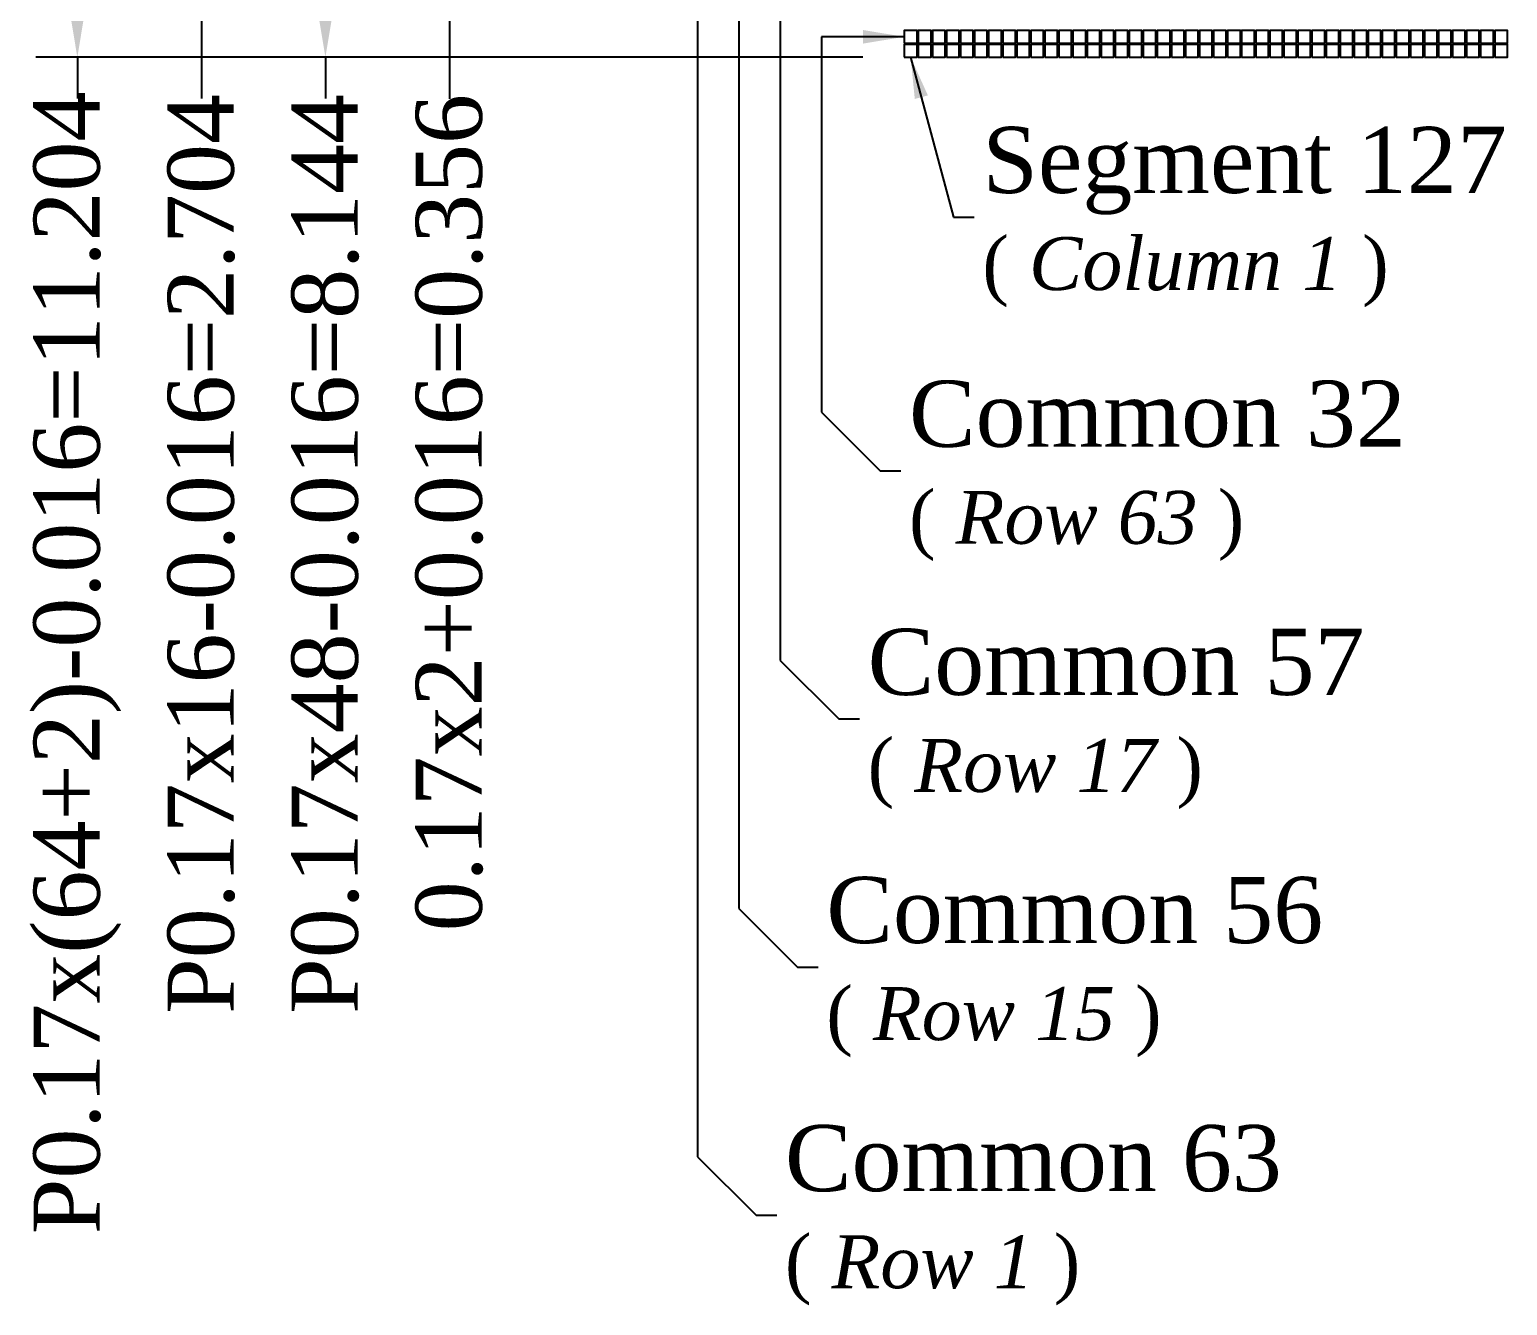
# Model space of a CAD drawing. Extents: x -1 to 152, y 0 to 80.
# Drawn here: x 69.42 to 87.29, y 34.91 to 50.33 of the extents above; entities that cross this region are included whole.
import ezdxf

# ---------------------------------------------------------------- set-up
doc = ezdxf.new("R2010")
doc.units = 0
doc.header["$MEASUREMENT"] = 0
for name, color, linetype in [('Dimension', 7, 'Continuous'), ('Index', 7, 'Continuous'), ('Pixel', 4, 'Continuous')]:
    doc.layers.add(name, color=color, linetype=linetype)
doc.styles.get("Standard").update_dxf_attribs({"font": 'TIMES.TTF'})
doc.dimstyles.get("Standard").update_dxf_attribs({"dimtxt": 0.18, "dimasz": 0.18, "dimexe": 0.18, "dimexo": 0.0625, "dimgap": 0.09, "dimtad": 0, "dimtih": 1, "dimtoh": 1, "dimdec": 4, "dimzin": 0, "dimdsep": 46, "dimtxsty": 'Standard', "dimcen": 0.09, "dimadec": 0, "dimazin": 0, "dimtfac": 1, "dimtdec": 4, "dimtofl": 0, "dimtmove": 0, "dimatfit": 3, "dimfxl": 0, "dimtolj": 1, "dimtzin": 0, "dimarcsym": 0})

# ---------------------------------------------------------------- blocks, each defined once
blk = doc.blocks.new('*D55')
at = {"layer": 'Defpoints', "color": 0}
for p in [(80, 58.144), (73, 50), (80, 50)]:
    blk.add_point(p, dxfattribs=at)
at = {"layer": 'Dimension', "color": 0, "lineweight": -2}
for p, q in [((79.5, 58.144), (72.5, 58.144)), ((73, 57.644), (73, 50.5)), ((79.5, 50), (72.5, 50)), ((73, 50), (73, 49.5))]:
    blk.add_line(p, q, dxfattribs=at)
at = {"layer": 'Dimension', "color": 0}
for points in [[(72.917, 57.644), (73.083, 57.644), (73, 58.144)], [(72.917, 50.5), (73.083, 50.5), (73, 50)]]:
    blk.add_solid(points, dxfattribs=at)
at = {"layer": 'Dimension', "color": 0, "insert": (73, 43.995), "char_height": 0.8, "attachment_point": 5, "rotation": 90}
blk.add_mtext('\\A1;P0.17x48-0.016=8.144', dxfattribs=at)
blk = doc.blocks.new('*D56')
at = {"layer": 'Defpoints', "color": 0}
for p in [(80, 61.204), (70, 50), (80, 50)]:
    blk.add_point(p, dxfattribs=at)
at = {"layer": 'Dimension', "color": 0, "lineweight": -2}
for p, q in [((79.5, 61.204), (69.5, 61.204)), ((70, 60.704), (70, 50.5)), ((79.5, 50), (69.5, 50)), ((70, 50), (70, 49.5))]:
    blk.add_line(p, q, dxfattribs=at)
at = {"layer": 'Dimension', "color": 0}
for points in [[(69.917, 60.704), (70.083, 60.704), (70, 61.204)], [(69.917, 50.5), (70.083, 50.5), (70, 50)]]:
    blk.add_solid(points, dxfattribs=at)
at = {"layer": 'Dimension', "color": 0, "insert": (70, 42.678), "char_height": 0.8, "attachment_point": 5, "rotation": 90}
blk.add_mtext('\\A1;P0.17x(64+2)-0.016=11.204', dxfattribs=at)
blk = doc.blocks.new('*D57')
at = {"layer": 'Defpoints', "color": 0}
for p in [(80, 61.204), (71.5, 58.5), (80, 58.5)]:
    blk.add_point(p, dxfattribs=at)
at = {"layer": 'Dimension', "color": 0, "lineweight": -2}
for p, q in [((79.5, 61.204), (71, 61.204)), ((71.5, 60.704), (71.5, 59)), ((79.5, 58.5), (71, 58.5)), ((71.5, 58.5), (71.5, 49.5))]:
    blk.add_line(p, q, dxfattribs=at)
at = {"layer": 'Dimension', "color": 0}
for points in [[(71.417, 60.704), (71.583, 60.704), (71.5, 61.204)], [(71.417, 59), (71.583, 59), (71.5, 58.5)]]:
    blk.add_solid(points, dxfattribs=at)
at = {"layer": 'Dimension', "color": 0, "insert": (71.5, 43.995), "char_height": 0.8, "attachment_point": 5, "rotation": 90}
blk.add_mtext('\\A1;P0.17x16-0.016=2.704', dxfattribs=at)
blk = doc.blocks.new('*D58')
at = {"layer": 'Defpoints', "color": 0}
for p in [(80, 58.5), (74.5, 58.144), (80, 58.144)]:
    blk.add_point(p, dxfattribs=at)
at = {"layer": 'Dimension', "color": 0, "lineweight": -2}
for p, q in [((74.5, 59), (74.5, 59.5)), ((79.5, 58.5), (74, 58.5)), ((79.5, 58.144), (74, 58.144)), ((74.5, 57.644), (74.5, 49.498))]:
    blk.add_line(p, q, dxfattribs=at)
at = {"layer": 'Dimension', "color": 0}
for points in [[(74.417, 59), (74.583, 59), (74.5, 58.5)], [(74.417, 57.644), (74.583, 57.644), (74.5, 58.144)]]:
    blk.add_solid(points, dxfattribs=at)
at = {"layer": 'Dimension', "color": 0, "insert": (74.5, 44.494), "char_height": 0.8, "attachment_point": 5, "rotation": 90}
blk.add_mtext('\\A1;0.17x2+0.016=0.356', dxfattribs=at)

msp = doc.modelspace()

# ---------------------------------------------------------------- linework, layer by layer
at = {"layer": 'Index', "color": 5}
for points in [[(79, 45.70711), (79.70711, 45), (79.95711, 45)], [(78.5, 42.70711), (79.20711, 42), (79.45711, 42)], [(78, 39.70711), (78.70711, 39), (78.95711, 39)], [(77.5, 36.70711), (78.20711, 36), (78.45711, 36)]]:
    msp.add_lwpolyline(points, dxfattribs=at)
at = {"layer": 'Pixel'}
for points in [[(80, 50.17), (80.154, 50.17), (80.154, 50.324), (80, 50.324)], [(80.17, 50.17), (80.324, 50.17), (80.324, 50.324), (80.17, 50.324)], [(80.34, 50.17), (80.494, 50.17), (80.494, 50.324), (80.34, 50.324)], [(80.51, 50.17), (80.664, 50.17), (80.664, 50.324), (80.51, 50.324)], [(80.68, 50.17), (80.834, 50.17), (80.834, 50.324), (80.68, 50.324)], [(80.85, 50.17), (81.004, 50.17), (81.004, 50.324), (80.85, 50.324)], [(81.02, 50.17), (81.174, 50.17), (81.174, 50.324), (81.02, 50.324)], [(81.19, 50.17), (81.344, 50.17), (81.344, 50.324), (81.19, 50.324)], [(81.36, 50.17), (81.514, 50.17), (81.514, 50.324), (81.36, 50.324)], [(81.53, 50.17), (81.684, 50.17), (81.684, 50.324), (81.53, 50.324)], [(81.7, 50.17), (81.854, 50.17), (81.854, 50.324), (81.7, 50.324)], [(81.87, 50.17), (82.024, 50.17), (82.024, 50.324), (81.87, 50.324)], [(82.04, 50.17), (82.194, 50.17), (82.194, 50.324), (82.04, 50.324)], [(82.21, 50.17), (82.364, 50.17), (82.364, 50.324), (82.21, 50.324)], [(82.38, 50.17), (82.534, 50.17), (82.534, 50.324), (82.38, 50.324)], [(82.55, 50.17), (82.704, 50.17), (82.704, 50.324), (82.55, 50.324)], [(82.72, 50.17), (82.874, 50.17), (82.874, 50.324), (82.72, 50.324)], [(82.89, 50.17), (83.044, 50.17), (83.044, 50.324), (82.89, 50.324)], [(83.06, 50.17), (83.214, 50.17), (83.214, 50.324), (83.06, 50.324)], [(83.23, 50.17), (83.384, 50.17), (83.384, 50.324), (83.23, 50.324)], [(83.4, 50.17), (83.554, 50.17), (83.554, 50.324), (83.4, 50.324)], [(83.57, 50.17), (83.724, 50.17), (83.724, 50.324), (83.57, 50.324)], [(83.74, 50.17), (83.894, 50.17), (83.894, 50.324), (83.74, 50.324)], [(83.91, 50.17), (84.064, 50.17), (84.064, 50.324), (83.91, 50.324)], [(84.08, 50.17), (84.234, 50.17), (84.234, 50.324), (84.08, 50.324)], [(84.25, 50.17), (84.404, 50.17), (84.404, 50.324), (84.25, 50.324)], [(84.42, 50.17), (84.574, 50.17), (84.574, 50.324), (84.42, 50.324)], [(84.59, 50.17), (84.744, 50.17), (84.744, 50.324), (84.59, 50.324)], [(84.76, 50.17), (84.914, 50.17), (84.914, 50.324), (84.76, 50.324)], [(84.93, 50.17), (85.084, 50.17), (85.084, 50.324), (84.93, 50.324)], [(85.1, 50.17), (85.254, 50.17), (85.254, 50.324), (85.1, 50.324)], [(85.27, 50.17), (85.424, 50.17), (85.424, 50.324), (85.27, 50.324)], [(85.44, 50.17), (85.594, 50.17), (85.594, 50.324), (85.44, 50.324)], [(85.61, 50.17), (85.764, 50.17), (85.764, 50.324), (85.61, 50.324)], [(85.78, 50.17), (85.934, 50.17), (85.934, 50.324), (85.78, 50.324)], [(85.95, 50.17), (86.104, 50.17), (86.104, 50.324), (85.95, 50.324)], [(86.12, 50.17), (86.274, 50.17), (86.274, 50.324), (86.12, 50.324)], [(86.29, 50.17), (86.444, 50.17), (86.444, 50.324), (86.29, 50.324)], [(86.46, 50.17), (86.614, 50.17), (86.614, 50.324), (86.46, 50.324)], [(86.63, 50.17), (86.784, 50.17), (86.784, 50.324), (86.63, 50.324)], [(86.8, 50.17), (86.954, 50.17), (86.954, 50.324), (86.8, 50.324)], [(86.97, 50.17), (87.124, 50.17), (87.124, 50.324), (86.97, 50.324)], [(87.14, 50.17), (87.294, 50.17), (87.294, 50.324), (87.14, 50.324)], [(80, 50), (80.154, 50), (80.154, 50.154), (80, 50.154)], [(80.17, 50), (80.324, 50), (80.324, 50.154), (80.17, 50.154)], [(80.34, 50), (80.494, 50), (80.494, 50.154), (80.34, 50.154)], [(80.51, 50), (80.664, 50), (80.664, 50.154), (80.51, 50.154)], [(80.68, 50), (80.834, 50), (80.834, 50.154), (80.68, 50.154)], [(80.85, 50), (81.004, 50), (81.004, 50.154), (80.85, 50.154)], [(81.02, 50), (81.174, 50), (81.174, 50.154), (81.02, 50.154)], [(81.19, 50), (81.344, 50), (81.344, 50.154), (81.19, 50.154)], [(81.36, 50), (81.514, 50), (81.514, 50.154), (81.36, 50.154)], [(81.53, 50), (81.684, 50), (81.684, 50.154), (81.53, 50.154)], [(81.7, 50), (81.854, 50), (81.854, 50.154), (81.7, 50.154)], [(81.87, 50), (82.024, 50), (82.024, 50.154), (81.87, 50.154)], [(82.04, 50), (82.194, 50), (82.194, 50.154), (82.04, 50.154)], [(82.21, 50), (82.364, 50), (82.364, 50.154), (82.21, 50.154)], [(82.38, 50), (82.534, 50), (82.534, 50.154), (82.38, 50.154)], [(82.55, 50), (82.704, 50), (82.704, 50.154), (82.55, 50.154)], [(82.72, 50), (82.874, 50), (82.874, 50.154), (82.72, 50.154)], [(82.89, 50), (83.044, 50), (83.044, 50.154), (82.89, 50.154)], [(83.06, 50), (83.214, 50), (83.214, 50.154), (83.06, 50.154)], [(83.23, 50), (83.384, 50), (83.384, 50.154), (83.23, 50.154)], [(83.4, 50), (83.554, 50), (83.554, 50.154), (83.4, 50.154)], [(83.57, 50), (83.724, 50), (83.724, 50.154), (83.57, 50.154)], [(83.74, 50), (83.894, 50), (83.894, 50.154), (83.74, 50.154)], [(83.91, 50), (84.064, 50), (84.064, 50.154), (83.91, 50.154)], [(84.08, 50), (84.234, 50), (84.234, 50.154), (84.08, 50.154)], [(84.25, 50), (84.404, 50), (84.404, 50.154), (84.25, 50.154)], [(84.42, 50), (84.574, 50), (84.574, 50.154), (84.42, 50.154)], [(84.59, 50), (84.744, 50), (84.744, 50.154), (84.59, 50.154)], [(84.76, 50), (84.914, 50), (84.914, 50.154), (84.76, 50.154)], [(84.93, 50), (85.084, 50), (85.084, 50.154), (84.93, 50.154)], [(85.1, 50), (85.254, 50), (85.254, 50.154), (85.1, 50.154)], [(85.27, 50), (85.424, 50), (85.424, 50.154), (85.27, 50.154)], [(85.44, 50), (85.594, 50), (85.594, 50.154), (85.44, 50.154)], [(85.61, 50), (85.764, 50), (85.764, 50.154), (85.61, 50.154)], [(85.78, 50), (85.934, 50), (85.934, 50.154), (85.78, 50.154)], [(85.95, 50), (86.104, 50), (86.104, 50.154), (85.95, 50.154)], [(86.12, 50), (86.274, 50), (86.274, 50.154), (86.12, 50.154)], [(86.29, 50), (86.444, 50), (86.444, 50.154), (86.29, 50.154)], [(86.46, 50), (86.614, 50), (86.614, 50.154), (86.46, 50.154)], [(86.63, 50), (86.784, 50), (86.784, 50.154), (86.63, 50.154)], [(86.8, 50), (86.954, 50), (86.954, 50.154), (86.8, 50.154)], [(86.97, 50), (87.124, 50), (87.124, 50.154), (86.97, 50.154)], [(87.14, 50), (87.294, 50), (87.294, 50.154), (87.14, 50.154)]]:
    msp.add_lwpolyline(points, close=True, dxfattribs=at)

# ---------------------------------------------------------------- texts
at = {"layer": 'Index', "color": 5, "char_height": 0.25, "attachment_point": 4}
for s, insert in [('{\\H3.2x;Segment 127\\P\\H0.8x;( \\fTimes New Roman|b0|i1|c0|p18;Column 1\\fTimes New Roman|b0|i0|c0|p18; )}', (80.94464, 48.06815)), ('{\\H3.2x;Common 32\\P\\H0.8x;( \\fTimes New Roman|b0|i1|c0|p18;Row 63\\fTimes New Roman|b0|i0|c0|p18; )}', (80.05711, 45)), ('{\\H3.2x;Common 57\\P\\H0.8x;( \\fTimes New Roman|b0|i1|c0|p18;Row 17\\fTimes New Roman|b0|i0|c0|p18; )}', (79.55711, 42)), ('{\\H3.2x;Common 56\\P\\H0.8x;( \\fTimes New Roman|b0|i1|c0|p18;Row 15\\fTimes New Roman|b0|i0|c0|p18; )}', (79.05711, 39)), ('{\\H3.2x;Common 63\\P\\H0.8x;( \\fTimes New Roman|b0|i1|c0|p18;Row 1\\fTimes New Roman|b0|i0|c0|p18; )}', (78.55711, 36))]:
    msp.add_mtext(s, dxfattribs=dict(at, insert=insert))

# ---------------------------------------------------------------- dimensions: what is measured, and where the dimension line sits
at = {"layer": 'Dimension'}
for base, p1, text, picture, middle in [((70, 50), (80, 61.204), 'P0.17x(64+2)-0.016=<>', '*D56', (70, 42.67758)), ((73, 50), (80, 58.144), 'P0.17x48-0.016=<>', '*D55', (73, 43.99466))]:
    dim = msp.add_linear_dim(base=base, p1=p1, p2=(80, 50), angle=90, text=text, dimstyle='Standard', override={"dimtxt": 0.8, "dimasz": 0.5, "dimexe": 0.5, "dimexo": 0.5, "dimgap": 0.1, "dimtih": 0, "dimtoh": 0, "dimdec": 3}, dxfattribs=at)
    dim.commit()
    dim.dimension.update_dxf_attribs({"geometry": picture, "text_midpoint": middle})
for base, p1, p2, text, picture, middle in [((71.5, 58.5), (80, 61.204), (80, 58.5), 'P0.17x16-0.016=<>', '*D57', (71.5, 43.99466)), ((74.5, 58.144), (80, 58.5), (80, 58.144), '0.17x2+0.016=<>', '*D58', (74.5, 44.49416))]:
    dim = msp.add_linear_dim(base=base, p1=p1, p2=p2, angle=90, text=text, dimstyle='Standard', override={"dimtxt": 0.8, "dimasz": 0.5, "dimexe": 0.5, "dimexo": 0.5, "dimgap": 0.1, "dimtih": 0, "dimtoh": 0, "dimdec": 3}, dxfattribs=at)
    dim.commit()
    dim.dimension.update_dxf_attribs({"geometry": picture, "text_midpoint": middle, "dimtype": 160})

# ---------------------------------------------------------------- leaders
at = {"layer": 'Index', "color": 5}
for points in [[(80, 61.127), (77.5, 61.127), (77.5, 36.70711)], [(80, 58.747), (78, 58.747), (78, 39.70711)], [(80, 58.067), (78.5, 58.067), (78.5, 42.70711)], [(80, 50.247), (79, 50.247), (79, 45.70711)], [(80.077, 50), (80.59464, 48.06815), (80.84464, 48.06815)]]:
    msp.add_leader(points, dimstyle='Standard', override={"dimtxt": 0.5, "dimasz": 0.5, "dimexe": 0.5, "dimexo": 0.5, "dimgap": 0.1, "dimtih": 0, "dimdec": 3}, dxfattribs=at)

doc.saveas('drawing.dxf')
